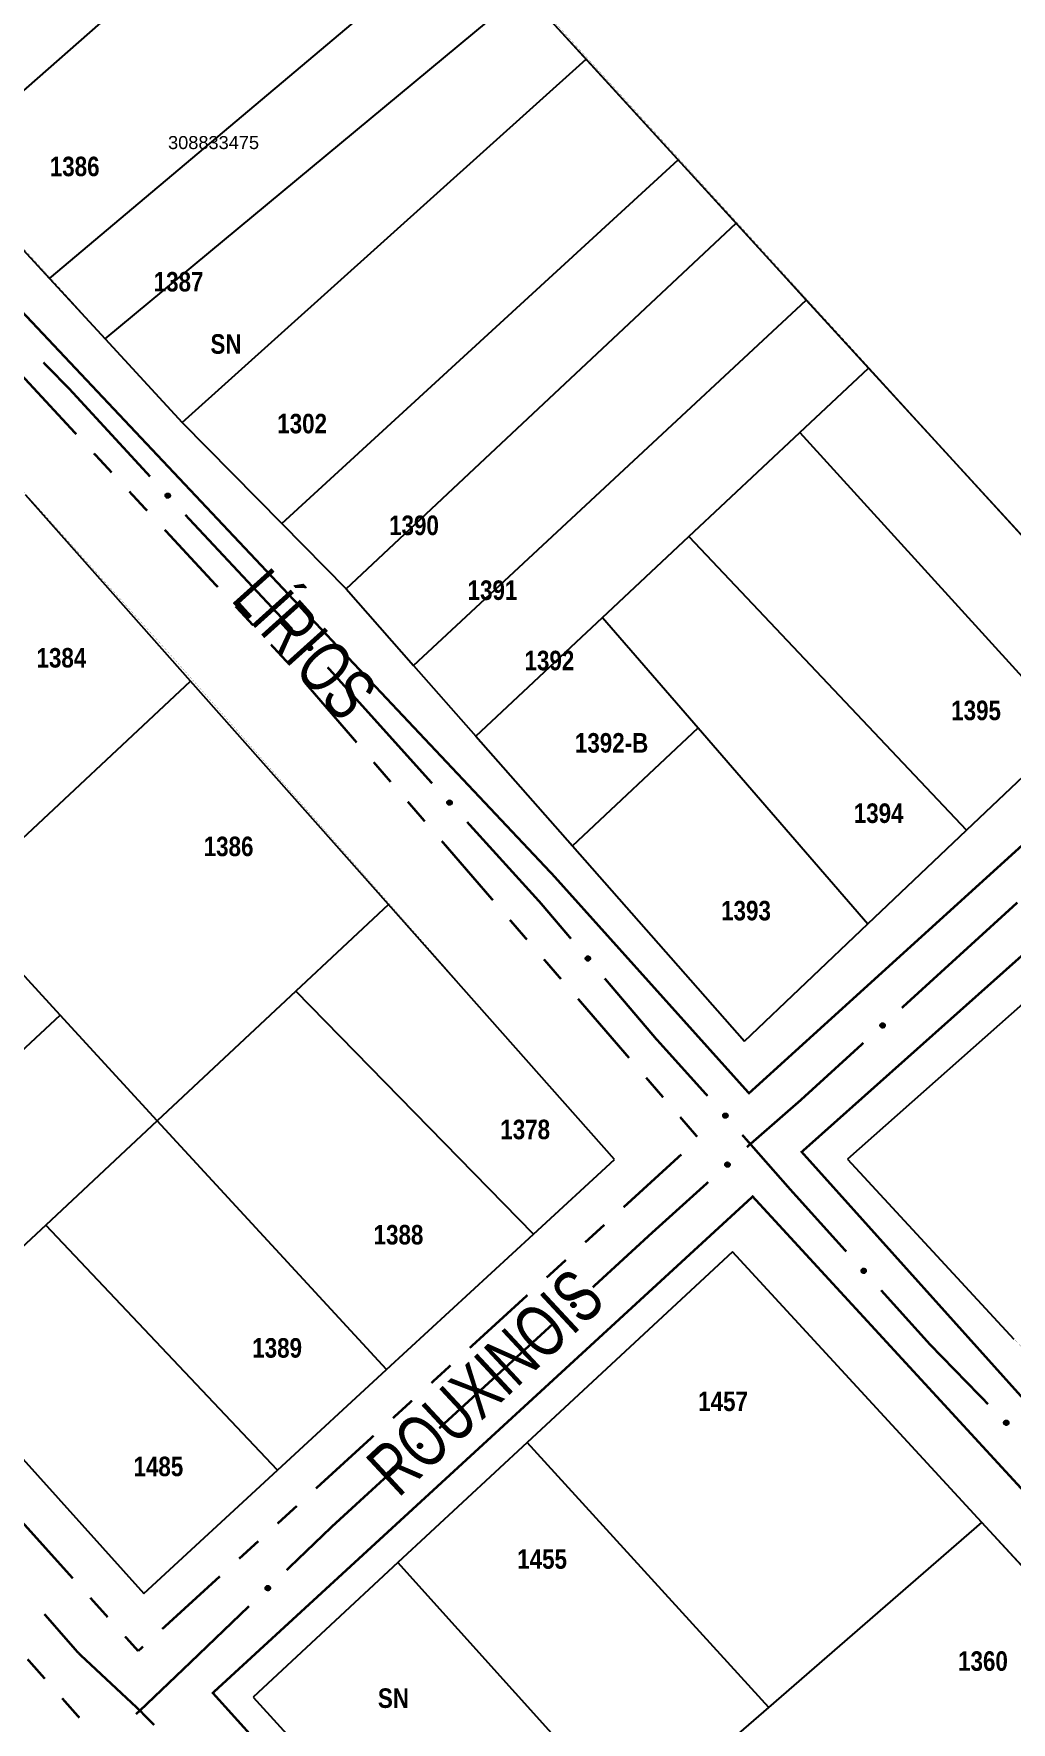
# Model space of a CAD drawing. Extents: x 201549 to 203722, y 4857623 to 4859778.
# Drawn here: x 203356.2 to 203431.3, y 4858584.8 to 4858714.4 of the extents above; entities that cross this region are included whole.
import ezdxf
from ezdxf.enums import TextEntityAlignment as Align

# ---------------------------------------------------------------- set-up
doc = ezdxf.new("R2010")
doc.units = 0
doc.header["$LTSCALE"] = 1.5
doc.header["$MEASUREMENT"] = 0
for name, color, linetype in [('CD-MALHA-LOTES', 40, 'CONTINUOUS'), ('CD_TXT_QUADRA', 1, 'CONTINUOUS'), ('LM-LIM-SETOR-FISCAL', 7, 'CONTINUOUS'), ('RU-QUADRAS', 6, 'CONTINUOUS'), ('SV-EIXO-RUA-N-PAV', 6, 'CONTINUOUS'), ('SV-RUA-NAO-PAV-S-GUIA-C-GUIA', 7, 'CONTINUOUS'), ('SV-TXT-RUA-N-PAV-S-GUIA-C-GUIA', 7, 'CONTINUOUS'), ('Th_NmrPort', 1, 'CONTINUOUS')]:
    doc.layers.add(name, color=color, linetype=linetype)
doc.styles.add('ARIAL', font='ARIAL.TTF')
doc.styles.add('MONOTXT', font='ARIAL.TTF', dxfattribs={"height": 0.2})
doc.styles.get("Standard").update_dxf_attribs({"font": 'swisscbo.ttf'})
doc.linetypes.add('Limite', pattern='A,20,-3,[130,ltypeshp.shx,S=6.35,R=0,X=0,Y=0],-3,20', length=46)

msp = doc.modelspace()

# ---------------------------------------------------------------- linework, layer by layer
at = {"layer": 'CD-MALHA-LOTES', "linetype": 'Continuous'}
for p, q in [((203349.19, 4858704.58), (203380.58, 4858732.21)), ((203357.42, 4858695.65), (203389.39, 4858722.58)), ((203361.7, 4858691.02), (203393.84, 4858717.72)), ((203398.64, 4858712.48), (203393.84, 4858717.72)), ((203367.61, 4858684.6), (203398.64, 4858712.48)), ((203405.71, 4858704.76), (203398.64, 4858712.48)), ((203349.19, 4858704.58), (203357.42, 4858695.65)), ((203375.26, 4858676.84), (203405.71, 4858704.76)), ((203410.16, 4858699.89), (203405.71, 4858704.76)), ((203380.2, 4858671.82), (203410.16, 4858699.89)), ((203415.55, 4858694), (203410.16, 4858699.89)), ((203357.42, 4858695.65), (203361.7, 4858691.02)), ((203385.39, 4858665.95), (203415.55, 4858694)), ((203420.33, 4858688.78), (203415.55, 4858694)), ((203361.7, 4858691.02), (203367.61, 4858684.6)), ((203415.05, 4858683.84), (203420.33, 4858688.78)), ((203441.21, 4858665.98), (203420.33, 4858688.78)), ((203367.61, 4858684.6), (203375.26, 4858676.84)), ((203406.54, 4858675.86), (203415.05, 4858683.84)), ((203415.05, 4858683.84), (203435.89, 4858660.93)), ((203368.26, 4858664.75), (203355.59, 4858679.05)), ((203375.26, 4858676.84), (203380.2, 4858671.82)), ((203399.91, 4858669.64), (203406.54, 4858675.86)), ((203406.54, 4858675.86), (203427.86, 4858653.3)), ((203380.2, 4858671.82), (203385.39, 4858665.95)), ((203390.17, 4858660.52), (203399.91, 4858669.64)), ((203399.91, 4858669.64), (203407.25, 4858661.17)), ((203385.39, 4858665.95), (203390.17, 4858660.52)), ((203350.2, 4858647.86), (203368.26, 4858664.75)), ((203383.46, 4858647.6), (203368.26, 4858664.75)), ((203390.17, 4858660.52), (203397.6, 4858652.09)), ((203397.6, 4858652.09), (203407.25, 4858661.17)), ((203407.25, 4858661.17), (203420.29, 4858646.12)), ((203427.86, 4858653.3), (203435.89, 4858660.93)), ((203420.29, 4858646.12), (203427.86, 4858653.3)), ((203397.6, 4858652.09), (203410.8, 4858637.11)), ((203358.24, 4858639.11), (203350.2, 4858647.86)), ((203383.46, 4858647.6), (203376.34, 4858640.95)), ((203400.81, 4858628.01), (203383.46, 4858647.6)), ((203410.8, 4858637.11), (203420.29, 4858646.12)), ((203436.35, 4858643.66), (203418.71, 4858628.05)), ((203376.34, 4858640.95), (203365.69, 4858630.99)), ((203394.6, 4858622.28), (203376.34, 4858640.95)), ((203339.99, 4858622.11), (203358.24, 4858639.11)), ((203365.69, 4858630.99), (203358.24, 4858639.11)), ((203365.69, 4858630.99), (203357.14, 4858622.99)), ((203383.32, 4858611.89), (203365.69, 4858630.99)), ((203394.6, 4858622.28), (203400.81, 4858628.01)), ((203418.71, 4858628.05), (203431.5, 4858614.24)), ((203357.14, 4858622.99), (203347.4, 4858613.89)), ((203374.95, 4858604.17), (203357.14, 4858622.99)), ((203383.32, 4858611.89), (203394.6, 4858622.28)), ((203409.89, 4858620.94), (203394.12, 4858606.3)), ((203429.03, 4858600.16), (203409.89, 4858620.94)), ((203347.4, 4858613.89), (203364.68, 4858594.7)), ((203374.95, 4858604.17), (203383.32, 4858611.89)), ((203394.12, 4858606.3), (203384.19, 4858597.07)), ((203412.68, 4858585.95), (203394.12, 4858606.3)), ((203364.68, 4858594.7), (203374.95, 4858604.17)), ((203412.68, 4858585.95), (203429.03, 4858600.16)), ((203441.41, 4858586.72), (203429.03, 4858600.16)), ((203384.19, 4858597.07), (203373.08, 4858586.75)), ((203402.32, 4858576.95), (203384.19, 4858597.07)), ((203373.08, 4858586.75), (203390.98, 4858567.09)), ((203408.46, 4858582.28), (203412.68, 4858585.95))]:
    msp.add_line(p, q, dxfattribs=at)
at = {"layer": 'LM-LIM-SETOR-FISCAL', "linetype": 'Limite', "ltscale": 0.1, "const_width": 0.13, "flags": 128}
msp.add_lwpolyline([(203690.260081, 4857945.070709), (203624.634323, 4857876.322086), (203597.483031, 4857858.402645), (203529.936951, 4857817.251163), (203477.865481, 4857798.204621), (203470.255508, 4857794.734503), (203461.352554, 4857793.163394), (203446.975153, 4857796.8587), (203434.268062, 4857794.37427), (203415.032253, 4857783.068658), (203402.126694, 4857778.711644), (203386.003618, 4857774.608536), (203366.6323, 4857771.115492), (203345.157893, 4857770.830854), (203324.568024, 4857761.841833), (203301.581821, 4857760.866899), (203281.417715, 4857748.511746), (203252.78859, 4857741.388472), (203232.306394, 4857736.754404), (203212.334562, 4857736.296293), (203164.13965, 4857735.679698), (203138.99187, 4857736.954266), (203129.680407, 4857738.01055), (203095.984474, 4857727.896851), (203076.140726, 4857727.494996), (203025.014879, 4857721.40905), (203013.097806, 4857722.309608), (202992.105773, 4857719.939497), (202979.44632, 4857721.489532), (202964.645261, 4857723.459119), (202953.753944, 4857723.719881), (202948.567743, 4857734.588869), (202940.56683, 4857731.445097), (202928.292667, 4857726.395284), (202921.586801, 4857725.262879), (202891.249062, 4857717.013101), (202861.035745, 4857717.951775), (202843.379163, 4857715.343702), (202826.226463, 4857711.657758), (202804.140432, 4857707.443751), (202790.771355, 4857705.517518), (202768.577753, 4857708.236936), (202742.152032, 4857707.156689), (202736.174828, 4857706.655519), (202713.938929, 4857709.927449), (202695.611231, 4857706.369079), (202673.258666, 4857705.478725), (202656.72527, 4857701.372747), (202629.28054, 4857702.0954), (202612.6653, 4857697.207584), (202591.913663, 4857697.17112), (202573.082963, 4857699.207561), (202562.981881, 4857701.348758), (202542.231335, 4857696.463209), (202527.692121, 4857697.497329), (202506.011184, 4857700.954059), (202495.762995, 4857701.67688), (202477.853417, 4857695.637221), (202451.601566, 4857695.14746), (202439.72292, 4857695.152163), (202414.832804, 4857702.264138), (202409.505623, 4857708.382417), (202404.550581, 4857702.764348), (202392.386131, 4857694.909473), (202374.402744, 4857694.375334), (202370.790504, 4857707.218853), (202367.880357, 4857708.81308), (202365.097896, 4857694.881213), (202346.982515, 4857685.19854), (202335.643949, 4857688.651167), (202326.525916, 4857697.119411), (202318.576754, 4857694.737974), (202307.818302, 4857689.468212), (202291.471974, 4857680.842357), (202275.589764, 4857677.708389), (202259.053519, 4857679.374097), (202243.073737, 4857672.961005), (202214.272961, 4857673.983007), (202196.235748, 4857671.160004), (202166.262371, 4857673.222085), (202137.067905, 4857668.508741), (202112.979693, 4857664.510834), (202063.331805, 4857653.140334), (202048.493217, 4857650.054933), (202035.091784, 4857651.969478), (202023.899221, 4857655.255238), (202010.52796, 4857651.884532), (201999.307441, 4857648.055643), (201981.197242, 4857645.667621), (201954.082742, 4857645.121141), (201945.697725, 4857640.894606), (201931.391917, 4857630.157612), (201908.026813, 4857622.950269), (201883.4729, 4857629.270611), (201877.508406, 4857642.469721), (201854.745798, 4857639.06854), (201839.350138, 4857636.086338), (201828.34266, 4857631.211106), (201818.072406, 4857630.661005), (201791.730674, 4857645.716636), (201783.325652, 4857653.738781), (201774.365733, 4857662.184936), (201765.573826, 4857663.836912), (201752.290529, 4857659.858284), (201735.04564, 4857660.887584), (201727.455562, 4857670.187429), (201720.531788, 4857683.341011), (201712.157613, 4857700.626833), (201694.727347, 4857720.897673), (201679.589184, 4857740.191677), (201657.32648, 4857767.233141), (201654.564139, 4857799.822595), (201653.168948, 4857816.601418), (201648.897983, 4857832.521318), (201641.426502, 4857850.868289), (201624.439538, 4857878.124504), (201609.705016, 4857904.118762), (201594.767048, 4857924.49684), (201579.688593, 4857946.624543), (201574.368593, 4857976.270242), (201571.408411, 4858003.505486), (201566.936517, 4858039.389321), (201564.764318, 4858078.72263), (201562.269694, 4858104.600839), (201551.757007, 4858133.952949), (201551.186373, 4858156.429924), (201549.119269, 4858170.401701), (201549.246745, 4858186.104627), (201554.678227, 4858203.249655), (201558.171305, 4858220.410541), (201560.177107, 4858236.514509), (201560.415055, 4858239.809246), (201559.788221, 4858242.511434), (201551.336892, 4858249.701553), (201552.157199, 4858261.553469), (201556.911984, 4858273.515997), (201560.097639, 4858284.875736), (201560.510399, 4858299.28515), (201557.624238, 4858311.705049), (201560.009833, 4858320.099542), (201561.981178, 4858326.691836), (201566.707313, 4858341.650918), (201582.546234, 4858358.27629), (201591.67817, 4858367.066748), (201615.096765, 4858382.768909), (201643.467678, 4858408.340795), (201662.426287, 4858428.461694), (201687.49864, 4858456.872452), (201695.711751, 4858480.503996), (201697.241213, 4858493.368461), (201708.122023, 4858512.454588), (201708.913728, 4858524.199447), (201718.579722, 4858544.463789), (201733.577492, 4858559.16074), (201748.497093, 4858572.745024), (201759.62483, 4858585.08596), (201772.517183, 4858599.8166), (201797.761054, 4858621.167174), (201813.769148, 4858629.66302), (201830.418521, 4858646.310562), (201849.011501, 4858664.504513), (201851.314022, 4858668.825445), (201857.549066, 4858681.544401), (201862.42871, 4858685.799557), (201865.966242, 4858689.749341), (201865.68234, 4858691.625443), (201857.763701, 4858695.442229), (201850.485155, 4858704.533181), (201847.54822, 4858723.831601), (201858.251257, 4858731.66627), (201858.92976, 4858736.348746), (201856.131935, 4858739.11135), (201855.153114, 4858759.016886), (201862.856619, 4858771.755825), (201872.56032, 4858788.598255), (201887.559021, 4858785.607288), (201894.924798, 4858786.689227), (201898.748315, 4858791.479933), (201901.748118, 4858797.019428), (201899.947285, 4858805.270061), (201902.159269, 4858816.15094), (201916.649053, 4858830.131738), (201922.681108, 4858839.197621), (201923.717945, 4858848.876055), (201927.12082, 4858860.1517), (201927.274817, 4858875.017476), (201925.508092, 4858896.764205), (201942.625428, 4858910.622255), (201947.555532, 4858919.314093), (201951.803836, 4858928.782451), (201954.266441, 4858935.163408), (201959.271015, 4858947.314055), (201964.479977, 4858959.592926), (201967.152407, 4858968.266465), (201964.55435, 4858976.487948), (201962.894294, 4858991.279376), (201964.900793, 4859004.827319), (201964.6517, 4859016.898797), (201965.696998, 4859030.808415), (201969.531889, 4859045.576569), (201975.75863, 4859052.20621), (201969.45004, 4859055.850905), (201965.009026, 4859070.898106), (201965.069362, 4859074.030336), (201963.476629, 4859075.991683), (201953.10009, 4859077.836379), (201942.441068, 4859084.073053), (201934.726475, 4859088.201758), (201918.16488, 4859094.012892), (201910.256895, 4859096.550971), (201893.421427, 4859107.28582), (201885.268901, 4859113.680363), (201864.45443, 4859121.529069), (201850.623658, 4859135.609088), (201846.963877, 4859146.620609), (201855.767516, 4859165.416404), (201875.347527, 4859164.308429), (201889.044993, 4859157.340855), (201904.349852, 4859149.80302), (201927.90161, 4859138.922585), (201938.715832, 4859134.958824), (201957.005609, 4859130.242277), (201977.026771, 4859120.820983), (201985.806231, 4859116.11566), (201991.168531, 4859121.52132), (201992.488353, 4859131.751117), (202001.404985, 4859144.188737), (202015.237277, 4859158.295848), (202027.695168, 4859169.318871), (202029.771608, 4859171.898113), (202033.776454, 4859179.091552), (202035.381378, 4859188.589823), (202041.175735, 4859202.289727), (202053.436878, 4859210.693244), (202063.459078, 4859216.99753), (202072.268869, 4859222.32438), (202115.036275, 4859252.473476), (202125.947129, 4859260.226968), (202138.444739, 4859271.495305), (202150.532591, 4859280.714854), (202161.391171, 4859291.368554), (202178.868205, 4859308.22401), (202191.586615, 4859321.29274), (202216.729868, 4859343.200113), (202238.66378, 4859364.13703), (202250.52502, 4859378.676083), (202258.974753, 4859394.377128), (202266.679718, 4859404.602088), (202275.065891, 4859412.387653), (202302.264215, 4859448.149551), (202318.584229, 4859468.798856), (202327.347328, 4859478.500068), (202334.691915, 4859489.468295), (202339.506578, 4859500.644952), (202345.514817, 4859507.599166), (202371.864321, 4859545.024292), (202393.198162, 4859572.010698), (202405.581673, 4859587.830346), (202410.327797, 4859597.458197), (202419.27763, 4859633.664342), (202416.989486, 4859654.974178), (202411.731424, 4859697.413521), (202412.757426, 4859719.590937), (202436.124438, 4859738.613146), (202462.873067, 4859753.35892), (202485.340162, 4859765.605573), (202495.831881, 4859771.875287), (202497.599834, 4859778.209393), (202518.345276, 4859756.508353), (202515.743454, 4859740.717238), (202514.723698, 4859716.086214), (202516.920095, 4859683.767801), (202522.647194, 4859658.696813), (202527.07528, 4859650.692195), (202529.970568, 4859644.731309), (202535.420521, 4859636.897001), (202545.468872, 4859621.994786), (202558.357019, 4859606.657609), (202585.8358, 4859573.559083), (202599.806104, 4859558.80064), (202612.899885, 4859544.220382), (202638.909787, 4859517.064978), (202649.659036, 4859507.002602), (202668.16042, 4859487.524508), (202676.088824, 4859478.493485), (202694.285339, 4859460.440182), (202710.86304, 4859442.826375), (202712.459386, 4859440.945228), (202729.879978, 4859422.216603), (202741.931615, 4859409.354739), (202746.608706, 4859404.490444), (202753.347688, 4859397.029427), (202761.114193, 4859388.430797), (202780.521657, 4859366.71292), (202787.470106, 4859359.175299), (202792.305962, 4859354.009726), (202805.952922, 4859338.966966), (202827.483001, 4859315.28388), (202860.2174, 4859279.107138), (202891.663582, 4859248.038398), (202903.615874, 4859235.095065), (202918.084292, 4859218.768396), (202940.542465, 4859195.291329), (202956.34755, 4859178.52201), (202968.266176, 4859165.295182), (202978.719379, 4859155.296466), (202993.717452, 4859134.390061), (203000.802797, 4859124.358547), (203012.351422, 4859108.484298), (203027.622616, 4859089.716281), (203037.680048, 4859069.601416), (203043.700341, 4859058.903498), (203054.3, 4859060.91), (203065.69, 4859063.18), (203071.14, 4859057.81), (203074.16, 4859054.84), (203084.88, 4859044.28), (203097.92, 4859031.43), (203104.75, 4859024.55), (203111.15, 4859018.12), (203119.81, 4859009.41), (203127.17, 4859002), (203135.63, 4858993.48), (203144.95, 4858984.1), (203153.42, 4858975.59), (203163.08, 4858965.86), (203173.19, 4858955.69), (203182.56, 4858946.25), (203191.76, 4858937.01), (203198.08, 4858930.3), (203204.43, 4858923.55), (203216.13, 4858910.9), (203222.97, 4858903.52), (203233.78, 4858891.83), (203245.73, 4858878.91), (203264.33, 4858858.8), (203273.98, 4858848.42), (203284.55, 4858837.04), (203303.21, 4858816.97), (203311.9, 4858807.61), (203329.84, 4858788.31), (203337.74, 4858779.49), (203353.23, 4858762.39), (203359.11, 4858755.91), (203364.48, 4858749.97), (203370.86, 4858742.93), (203380.58, 4858732.21), (203389.39, 4858722.58), (203398.64, 4858712.48), (203405.71, 4858704.76), (203410.16, 4858699.89), (203415.55, 4858694), (203420.33, 4858688.78), (203441.21, 4858665.98), (203450.56, 4858656.22), (203473.18, 4858631.13), (203477.89, 4858625.9), (203722.237123, 4858356.395713), (203690.000636, 4858326.668344), (203710.985762, 4858303.396246), (203696.285447, 4858225.222295), (203632.07909, 4858167.69374), (203616.580022, 4858183.192808), (203573.182632, 4858142.895231)], close=True, dxfattribs=at)
at = {"layer": 'RU-QUADRAS', "linetype": 'Continuous'}
for points in [[(203305.67, 4858751.26, 0.01, 0.01, 0), (203337.74, 4858779.49, 0.01, 0.01, 0), (203441.21, 4858665.98, 0.01, 0.01, 0), (203410.8, 4858637.11, 0.01, 0.01, 0), (203380.39, 4858671.63, 0.01, 0.01, 0), (203367.61, 4858684.6, 0.01, 0.01, 0.0074146363)], [(203260.38, 4858710.03, 0.01, 0.01, 0), (203297.19, 4858743.02, 0.01, 0.01, -0.0089973256), (203400.81, 4858628.01, 0.01, 0.01, 0), (203364.68, 4858594.7, 0.01, 0.01, 0)], [(203418.71, 4858628.05, 0.01, 0.01, 0), (203450.56, 4858656.22, 0.01, 0.01, 0), (203529.86, 4858568.32, 0.01, 0.01, 0), (203571.1, 4858523.38, 0.01, 0.01, 0), (203539.71, 4858495.83, 0.01, 0.01, 0), (203473.16, 4858569.33, 0.01, 0.01, 0)], [(203373.08, 4858586.75, 0.01, 0.01, 0), (203409.89, 4858620.94, 0.01, 0.01, -0.004572116), (203531.06, 4858488.29, 0.01, 0.01, -0.0091874441), (203492.39, 4858455.87, 0.01, 0.01, 0)]]:
    msp.add_lwpolyline(points, format="xyseb", close=True, dxfattribs=at)
at = {"layer": 'SV-EIXO-RUA-N-PAV', "const_width": 0.18}
for points in [[(203356.956717, 4858689.215591), (203358.354582, 4858687.785216)], [(203358.354582, 4858687.785216), (203359.040871, 4858687.082967)], [(203359.040871, 4858687.082967), (203365.150874, 4858680.450184)], [(203367.860984, 4858677.508193), (203368.145653, 4858677.199168)], [(203368.145653, 4858677.199168), (203376.060469, 4858668.746451)], [(203378.781481, 4858665.814723), (203386.811392, 4858656.897295)], [(203389.497549, 4858653.933427), (203394.875542, 4858648.010827)], [(203394.875542, 4858648.010827), (203395.119175, 4858647.742523)], [(203395.119175, 4858647.742523), (203397.475803, 4858644.971543)], [(203422.889402, 4858639.660692), (203431.758515, 4858647.743935)], [(203400.067223, 4858641.924488), (203403.954354, 4858637.353906)], [(203403.954354, 4858637.353906), (203403.980513, 4858637.323148)], [(203403.980513, 4858637.323148), (203407.971297, 4858632.897005)], [(203415.097995, 4858632.559663), (203419.93303, 4858636.966278)], [(203411.254154, 4858629.204559), (203414.752836, 4858632.258391)], [(203414.752836, 4858632.258391), (203415.097995, 4858632.559663)], [(203410.632456, 4858629.910759), (203411.254154, 4858629.204559)], [(203410.989786, 4858628.966124), (203411.254154, 4858629.204559)], [(203411.254154, 4858629.204559), (203413.936319, 4858626.157828)], [(203403.645124, 4858622.341906), (203408.019431, 4858626.287133)], [(203413.936319, 4858626.157828), (203414.3512, 4858625.686556)], [(203414.3512, 4858625.686556), (203418.618213, 4858620.95405)], [(203403.564583, 4858622.267895), (203403.645124, 4858622.341906)], [(203399.146618, 4858618.208144), (203403.564583, 4858622.267895)], [(203421.296761, 4858617.983296), (203424.644947, 4858614.269854)], [(203394.727971, 4858614.149135), (203395.336178, 4858614.706658)], [(203395.336178, 4858614.706658), (203396.201308, 4858615.501642)], [(203387.356429, 4858607.391889), (203394.727971, 4858614.149135)], [(203424.644947, 4858614.269854), (203425.062707, 4858613.80652)], [(203425.062707, 4858613.80652), (203429.51161, 4858609.23898)], [(203379.167419, 4858599.885296), (203384.407813, 4858604.68899)], [(203375.63764, 4858596.49959), (203378.524366, 4858599.26849)], [(203378.524366, 4858599.26849), (203379.167419, 4858599.885296)], [(203357.034438, 4858593.1212), (203359.008253, 4858590.861984)], [(203368.16368, 4858589.330689), (203372.750914, 4858593.730689)], [(203359.008253, 4858590.861984), (203359.654493, 4858590.122301)], [(203359.654493, 4858590.122301), (203364.052425, 4858586.014764)], [(203364.372478, 4858585.715844), (203367.697818, 4858588.886498)], [(203367.697818, 4858588.886498), (203368.16368, 4858589.330689)], [(203364.052425, 4858586.014764), (203364.372478, 4858585.715844)], [(203364.071786, 4858585.444032), (203364.372478, 4858585.715844)], [(203364.372478, 4858585.715844), (203365.46524, 4858584.599636)]]:
    msp.add_lwpolyline(points, dxfattribs=at)
at = {"layer": 'SV-EIXO-RUA-N-PAV'}
for points in [[(203366.489545, 4858679.159448), (203366.538436, 4858679.158135), (203366.580187, 4858679.14701), (203366.612339, 4858679.127708), (203366.636303, 4858679.103244), (203366.658, 4858679.075454), (203366.673694, 4858679.04261), (203366.683038, 4858679.002298), (203366.682066, 4858678.953244), (203366.667858, 4858678.911224), (203366.650621, 4858678.87869), (203366.62655, 4858678.852233), (203366.5992, 4858678.831607), (203366.564544, 4858678.816433), (203366.5236, 4858678.807363), (203366.474298, 4858678.809534), (203366.433442, 4858678.820722), (203366.402833, 4858678.840208), (203366.376388, 4858678.864576), (203366.354577, 4858678.893213), (203366.339357, 4858678.925543), (203366.330299, 4858678.966784), (203366.333087, 4858679.015416), (203366.34378, 4858679.056293), (203366.362831, 4858679.087167), (203366.387408, 4858679.112662), (203366.415017, 4858679.134763), (203366.447376, 4858679.151914), (203366.489545, 4858679.159448)], [(203377.409615, 4858667.466669), (203377.458515, 4858667.465755), (203377.500356, 4858667.454971), (203377.532663, 4858667.435932), (203377.556826, 4858667.411663), (203377.578749, 4858667.384051), (203377.59471, 4858667.351336), (203377.604383, 4858667.311101), (203377.60381, 4858667.262042), (203377.589945, 4858667.219907), (203377.572974, 4858667.187234), (203377.549119, 4858667.160581), (203377.521939, 4858667.139733), (203377.487408, 4858667.124277), (203377.446538, 4858667.114874), (203377.397221, 4858667.116643), (203377.356274, 4858667.127498), (203377.325508, 4858667.146734), (203377.298866, 4858667.170885), (203377.276822, 4858667.199343), (203377.261339, 4858667.231548), (203377.251945, 4858667.272714), (203377.254336, 4858667.321367), (203377.264696, 4858667.36233), (203377.283495, 4858667.393358), (203377.307863, 4858667.419053), (203377.33529, 4858667.441378), (203377.367509, 4858667.458792), (203377.409615, 4858667.466669)], [(203388.137957, 4858655.594449), (203388.186837, 4858655.592787), (203388.228508, 4858655.581364), (203388.26052, 4858655.561832), (203388.284309, 4858655.537197), (203388.305807, 4858655.509253), (203388.321266, 4858655.476297), (203388.330321, 4858655.435919), (203388.328998, 4858655.386874), (203388.31449, 4858655.344956), (203388.297021, 4858655.312547), (203388.272761, 4858655.286262), (203388.245264, 4858655.265833), (203388.210501, 4858655.250907), (203388.169492, 4858655.24213), (203388.120208, 4858655.244654), (203388.079432, 4858655.256134), (203388.048964, 4858655.275838), (203388.022694, 4858655.300395), (203388.001088, 4858655.329187), (203387.9861, 4858655.361624), (203387.977337, 4858655.40293), (203387.980473, 4858655.45154), (203387.991458, 4858655.49234), (203388.010729, 4858655.523077), (203388.035488, 4858655.548395), (203388.063254, 4858655.570299), (203388.095735, 4858655.587217), (203388.137957, 4858655.594449)], [(203398.762285, 4858643.628782), (203398.811085, 4858643.625534), (203398.852362, 4858643.612763), (203398.883724, 4858643.592203), (203398.9067, 4858643.566808), (203398.927279, 4858643.53818), (203398.94166, 4858643.50474), (203398.949399, 4858643.464089), (203398.946484, 4858643.415113), (203398.930623, 4858643.373688), (203398.912111, 4858643.341863), (203398.88701, 4858643.31638), (203398.858864, 4858643.296855), (203398.823634, 4858643.283066), (203398.782363, 4858643.275625), (203398.733186, 4858643.279748), (203398.692805, 4858643.292545), (203398.662992, 4858643.313229), (203398.637534, 4858643.338626), (203398.616874, 4858643.368104), (203398.602947, 4858643.401011), (203398.59553, 4858643.442579), (203398.600243, 4858643.491063), (203398.612547, 4858643.531484), (203398.632806, 4858643.561579), (203398.658374, 4858643.58608), (203398.686836, 4858643.60707), (203398.71985, 4858643.622925), (203398.762285, 4858643.628782)], [(203421.230872, 4858638.298061), (203421.232444, 4858638.346944), (203421.243792, 4858638.388635), (203421.263264, 4858638.420684), (203421.287856, 4858638.444517), (203421.315761, 4858638.466067), (203421.348688, 4858638.481586), (203421.389049, 4858638.490715), (203421.438097, 4858638.489482), (203421.480042, 4858638.47505), (203421.512483, 4858638.457641), (203421.538812, 4858638.433429), (203421.559291, 4858638.40597), (203421.574281, 4858638.371234), (203421.583133, 4858638.330241), (203421.580699, 4858638.280952), (203421.569294, 4858638.240156), (203421.549645, 4858638.209651), (203421.525137, 4858638.183336), (203421.496384, 4858638.161678), (203421.463974, 4858638.14663), (203421.422685, 4858638.137792), (203421.374069, 4858638.140838), (203421.333249, 4858638.151749), (203421.302477, 4858638.170964), (203421.277113, 4858638.195677), (203421.255159, 4858638.223402), (203421.238181, 4858638.255852), (203421.230872, 4858638.298061)], [(203409.323951, 4858631.563713), (203409.3728, 4858631.561299), (203409.41429, 4858631.549235), (203409.445998, 4858631.529213), (203409.469404, 4858631.504214), (203409.49047, 4858631.475942), (203409.505419, 4858631.442752), (203409.513852, 4858631.40224), (203409.511774, 4858631.353221), (203409.496622, 4858631.311531), (203409.478657, 4858631.279395), (203409.453995, 4858631.253487), (203409.426187, 4858631.233483), (203409.391198, 4858631.219095), (203409.350059, 4858631.21095), (203409.300819, 4858631.214232), (203409.260225, 4858631.226338), (203409.230064, 4858631.246509), (203409.204175, 4858631.271468), (203409.183015, 4858631.300589), (203409.168528, 4858631.333253), (203409.160402, 4858631.374688), (203409.164286, 4858631.423245), (203409.175898, 4858631.463871), (203409.19564, 4858631.494307), (203409.220786, 4858631.519242), (203409.248885, 4858631.540715), (203409.281623, 4858631.557132), (203409.323951, 4858631.563713)], [(203409.324187, 4858627.612143), (203409.326013, 4858627.661018), (203409.337578, 4858627.702649), (203409.357217, 4858627.734596), (203409.381932, 4858627.758301), (203409.409949, 4858627.779705), (203409.442957, 4858627.795052), (203409.483365, 4858627.803971), (203409.532405, 4858627.802483), (203409.574274, 4858627.787833), (203409.606624, 4858627.770255), (203409.632827, 4858627.745906), (203409.653163, 4858627.718341), (203409.667971, 4858627.683528), (203409.67661, 4858627.64249), (203409.67392, 4858627.593214), (203409.662303, 4858627.552477), (203409.642496, 4858627.522076), (203409.61785, 4858627.495889), (203409.588986, 4858627.47438), (203409.556498, 4858627.459502), (203409.515163, 4858627.450878), (203409.466563, 4858627.454178), (203409.425801, 4858627.465301), (203409.395129, 4858627.484676), (203409.369894, 4858627.50952), (203409.348085, 4858627.537359), (203409.331276, 4858627.569897), (203409.324187, 4858627.612143)], [(203419.943029, 4858619.649097), (203419.991903, 4858619.647263), (203420.033533, 4858619.635692), (203420.065476, 4858619.616049), (203420.089178, 4858619.591329), (203420.110577, 4858619.56331), (203420.12592, 4858619.5303), (203420.134833, 4858619.48989), (203420.133337, 4858619.44085), (203420.118682, 4858619.398983), (203420.101099, 4858619.366636), (203420.076746, 4858619.340437), (203420.049178, 4858619.320104), (203420.014362, 4858619.305302), (203419.973323, 4858619.296669), (203419.924047, 4858619.299366), (203419.883312, 4858619.31099), (203419.852914, 4858619.330801), (203419.82673, 4858619.355451), (203419.805226, 4858619.384318), (203419.790352, 4858619.416809), (203419.781735, 4858619.458144), (203419.785042, 4858619.506744), (203419.796171, 4858619.547504), (203419.81555, 4858619.578173), (203419.840398, 4858619.603404), (203419.868241, 4858619.62521), (203419.900781, 4858619.642014), (203419.943029, 4858619.649097)], [(203397.493684, 4858616.83873), (203397.495056, 4858616.88762), (203397.506232, 4858616.929357), (203397.525573, 4858616.961485), (203397.550067, 4858616.985419), (203397.577884, 4858617.007082), (203397.610747, 4858617.022736), (203397.651071, 4858617.03203), (203397.700123, 4858617.030998), (203397.742126, 4858617.016739), (203397.774638, 4858616.999462), (203397.801066, 4858616.975358), (203397.821658, 4858616.947983), (203397.836789, 4858616.913309), (203397.845809, 4858616.872353), (203397.843578, 4858616.823054), (203397.83234, 4858616.782212), (203397.812816, 4858616.751627), (203397.788416, 4858616.725212), (203397.759752, 4858616.703436), (203397.727404, 4858616.688256), (203397.686152, 4858616.679248), (203397.637523, 4858616.682096), (203397.596659, 4858616.692839), (203397.565809, 4858616.711928), (203397.540344, 4858616.736536), (203397.518276, 4858616.764171), (203397.501166, 4858616.796552), (203397.493684, 4858616.83873)], [(203430.885698, 4858607.986016), (203430.934607, 4858607.986065), (203430.976651, 4858607.976106), (203431.009328, 4858607.957707), (203431.033964, 4858607.933919), (203431.056427, 4858607.906744), (203431.073029, 4858607.87435), (203431.083491, 4858607.834314), (203431.083885, 4858607.785252), (203431.070853, 4858607.742852), (203431.054529, 4858607.709851), (203431.031203, 4858607.682734), (203431.004438, 4858607.661355), (203430.970218, 4858607.645222), (203430.929542, 4858607.635016), (203430.880199, 4858607.635813), (203430.839047, 4858607.645859), (203430.807908, 4858607.664486), (203430.780795, 4858607.688108), (203430.758195, 4858607.716127), (203430.742081, 4858607.74802), (203430.731878, 4858607.788993), (203430.733311, 4858607.837684), (203430.742862, 4858607.878843), (203430.761046, 4858607.910235), (203430.784904, 4858607.936404), (203430.811886, 4858607.959266), (203430.843755, 4858607.977311), (203430.885698, 4858607.986016)], [(203385.701822, 4858606.024497), (203385.703254, 4858606.073385), (203385.714482, 4858606.115108), (203385.733862, 4858606.147213), (203385.758385, 4858606.171117), (203385.786228, 4858606.192746), (203385.819111, 4858606.208359), (203385.859445, 4858606.217605), (203385.908496, 4858606.216512), (203385.950482, 4858606.202202), (203385.982973, 4858606.184885), (203386.009371, 4858606.160749), (203386.02993, 4858606.133349), (203386.045019, 4858606.098656), (203386.053989, 4858606.057689), (203386.051697, 4858606.008393), (203386.040409, 4858605.967564), (203386.020848, 4858605.937004), (203385.996415, 4858605.910619), (203385.967725, 4858605.888877), (203385.935359, 4858605.873737), (203385.894095, 4858605.86478), (203385.84547, 4858605.867687), (203385.804619, 4858605.87848), (203385.773792, 4858605.897607), (203385.748357, 4858605.922246), (203385.726324, 4858605.949908), (203385.709253, 4858605.982309), (203385.701822, 4858606.024497)], [(203374.014385, 4858595.095123), (203374.014711, 4858595.14403), (203374.024991, 4858595.185997), (203374.043641, 4858595.218532), (203374.067617, 4858595.242984), (203374.094964, 4858595.265238), (203374.127485, 4858595.281591), (203374.1676, 4858595.291746), (203374.216663, 4858595.291764), (203374.258962, 4858595.278406), (203374.291836, 4858595.261829), (203374.318774, 4858595.238296), (203374.339947, 4858595.211368), (203374.355816, 4858595.177026), (203374.365711, 4858595.136272), (203374.364534, 4858595.086937), (203374.354173, 4858595.045863), (203374.335308, 4858595.014868), (203374.311478, 4858594.987937), (203374.283287, 4858594.965552), (203374.251272, 4858594.949684), (203374.210221, 4858594.939796), (203374.161543, 4858594.941602), (203374.120459, 4858594.951468), (203374.089207, 4858594.969893), (203374.063221, 4858594.99395), (203374.040567, 4858595.021107), (203374.022768, 4858595.053114), (203374.014385, 4858595.095123)]]:
    msp.add_lwpolyline(points, close=True, dxfattribs=at)
for points in [[(203366.330299, 4858678.966784), (203366.5236, 4858678.807363)], [(203366.333087, 4858679.015416), (203366.564544, 4858678.816433)], [(203366.33542, 4858678.989312), (203366.541633, 4858678.813791)], [(203366.339167, 4858679.03358), (203366.577896, 4858678.826788)], [(203366.339357, 4858678.925543), (203366.474298, 4858678.809534)], [(203366.340309, 4858678.943725), (203366.493351, 4858678.81384)], [(203366.34378, 4858679.056293), (203366.5992, 4858678.831607)], [(203366.350375, 4858678.906617), (203366.449163, 4858678.819516)], [(203366.354577, 4858678.893213), (203366.433442, 4858678.820722)], [(203366.355091, 4858679.068656), (203366.610461, 4858678.8438)], [(203366.362831, 4858679.087167), (203366.62655, 4858678.852233)], [(203366.376563, 4858679.097711), (203366.635472, 4858678.864984)], [(203366.387408, 4858679.112662), (203366.650621, 4858678.87869)], [(203366.404584, 4858679.121669), (203366.657181, 4858678.899824)], [(203366.415017, 4858679.134763), (203366.667858, 4858678.911224)], [(203366.434297, 4858679.139764), (203366.67218, 4858678.935904)], [(203366.447376, 4858679.151914), (203366.682066, 4858678.953244)], [(203366.467708, 4858679.153844), (203366.678781, 4858678.979088)], [(203366.489545, 4858679.159448), (203366.683038, 4858679.002298)], [(203366.516147, 4858679.157651), (203366.673046, 4858679.027608)], [(203366.538436, 4858679.158135), (203366.673694, 4858679.04261)], [(203366.562264, 4858679.151896), (203366.659124, 4858679.064874)], [(203366.580187, 4858679.14701), (203366.658, 4858679.075454)], [(203377.251945, 4858667.272714), (203377.446538, 4858667.114874)], [(203377.254336, 4858667.321367), (203377.487408, 4858667.124277)], [(203377.256882, 4858667.295283), (203377.464519, 4858667.121448)], [(203377.260268, 4858667.33958), (203377.500675, 4858667.134741)], [(203377.261339, 4858667.231548), (203377.397221, 4858667.116643)], [(203377.262143, 4858667.249737), (203377.416238, 4858667.121104)], [(203377.264696, 4858667.36233), (203377.521939, 4858667.139733)], [(203377.27251, 4858667.212712), (203377.372005, 4858667.126419)], [(203377.275906, 4858667.374785), (203377.5331, 4858667.152017)], [(203377.276822, 4858667.199343), (203377.356274, 4858667.127498)], [(203377.283495, 4858667.393358), (203377.549119, 4858667.160581)], [(203377.29714, 4858667.404014), (203377.557938, 4858667.173405)], [(203377.307863, 4858667.419053), (203377.572974, 4858667.187234)], [(203377.324965, 4858667.4282), (203377.579361, 4858667.20842)], [(203377.33529, 4858667.441378), (203377.589945, 4858667.219907)], [(203377.354529, 4858667.446536), (203377.594067, 4858667.244621)], [(203377.367509, 4858667.458792), (203377.60381, 4858667.262042)], [(203377.387824, 4858667.460888), (203377.600314, 4858667.287858)], [(203377.409615, 4858667.466669), (203377.604383, 4858667.311101)], [(203377.436231, 4858667.465089), (203377.594184, 4858667.336329)], [(203377.458515, 4858667.465755), (203377.59471, 4858667.351336)], [(203377.482393, 4858667.45971), (203377.579959, 4858667.373481)], [(203377.500356, 4858667.454971), (203377.578749, 4858667.384051)], [(203387.977337, 4858655.40293), (203388.169492, 4858655.24213)], [(203387.980473, 4858655.45154), (203388.210501, 4858655.250907)], [(203387.982619, 4858655.425421), (203388.187571, 4858655.248428)], [(203387.9861, 4858655.361624), (203388.120208, 4858655.244654)], [(203387.986683, 4858655.46966), (203388.223926, 4858655.261166)], [(203387.987182, 4858655.3798), (203388.139291, 4858655.248823)], [(203387.991458, 4858655.49234), (203388.245264, 4858655.265833)], [(203387.996982, 4858655.34262), (203388.095145, 4858655.254815)], [(203388.001088, 4858655.329187), (203388.079432, 4858655.256134)], [(203388.002857, 4858655.504622), (203388.256612, 4858655.277945)], [(203388.010729, 4858655.523077), (203388.272761, 4858655.286262)], [(203388.024536, 4858655.533523), (203388.281774, 4858655.29895)], [(203388.035488, 4858655.548395), (203388.297021, 4858655.312547)], [(203388.052728, 4858655.55728), (203388.303731, 4858655.333633)], [(203388.063254, 4858655.570299), (203388.31449, 4858655.344956)], [(203388.082569, 4858655.575161), (203388.318989, 4858655.369605)], [(203388.095735, 4858655.587217), (203388.328998, 4858655.386874)], [(203388.11608, 4858655.589002), (203388.325897, 4858655.412741)], [(203388.137957, 4858655.594449), (203388.330321, 4858655.435919)], [(203388.164546, 4858655.592462), (203388.32051, 4858655.4613)], [(203388.186837, 4858655.592787), (203388.321266, 4858655.476297)], [(203388.21062, 4858655.586378), (203388.306855, 4858655.498665)], [(203388.228508, 4858655.581364), (203388.305807, 4858655.509253)], [(203398.59553, 4858643.442579), (203398.782363, 4858643.275625)], [(203398.600243, 4858643.491063), (203398.823634, 4858643.283066)], [(203398.601539, 4858643.464887), (203398.800636, 4858643.281333)], [(203398.602947, 4858643.401011), (203398.733186, 4858643.279748)], [(203398.604619, 4858643.419142), (203398.752395, 4858643.283295)], [(203398.607038, 4858643.508971), (203398.837386, 4858643.292883)], [(203398.612547, 4858643.531484), (203398.858864, 4858643.296855)], [(203398.613206, 4858643.381663), (203398.708466, 4858643.290717)], [(203398.616874, 4858643.368104), (203398.692805, 4858643.292545)], [(203398.624339, 4858643.543389), (203398.8706, 4858643.308591)], [(203398.632806, 4858643.561579), (203398.88701, 4858643.31638)], [(203398.646945, 4858643.571571), (203398.89643, 4858643.328768)], [(203398.658374, 4858643.58608), (203398.912111, 4858643.341863)], [(203398.675894, 4858643.5944), (203398.919502, 4858643.36272)], [(203398.686836, 4858643.60707), (203398.930623, 4858643.373688)], [(203398.7063, 4858643.611303), (203398.93592, 4858643.398178)], [(203398.71985, 4858643.622925), (203398.946484, 4858643.415113)], [(203398.740242, 4858643.624048), (203398.944225, 4858643.441067)], [(203398.762285, 4858643.628782), (203398.949399, 4858643.464089)], [(203398.788795, 4858643.625933), (203398.940417, 4858643.489775)], [(203398.811085, 4858643.625534), (203398.94166, 4858643.50474)], [(203398.834647, 4858643.618355), (203398.927983, 4858643.527564)], [(203398.852362, 4858643.612763), (203398.927279, 4858643.53818)], [(203421.230872, 4858638.298061), (203421.389049, 4858638.490715)], [(203421.232444, 4858638.346944), (203421.348688, 4858638.481586)], [(203421.23281, 4858638.324653), (203421.363687, 4858638.480857)], [(203421.236359, 4858638.276194), (203421.412236, 4858638.486334)], [(203421.238181, 4858638.255852), (203421.438097, 4858638.489482)], [(203421.23881, 4858638.370738), (203421.326346, 4858638.467134)], [(203421.243792, 4858638.388635), (203421.315761, 4858638.466067)], [(203421.250261, 4858638.242709), (203421.455385, 4858638.479504)], [(203421.255159, 4858638.223402), (203421.480042, 4858638.47505)], [(203421.268198, 4858638.2129), (203421.491384, 4858638.464313)], [(203421.277113, 4858638.195677), (203421.512483, 4858638.457641)], [(203421.292006, 4858638.184751), (203421.526108, 4858638.442419)], [(203421.302477, 4858638.170964), (203421.538812, 4858638.433429)], [(203421.320946, 4858638.163126), (203421.547159, 4858638.417296)], [(203421.333249, 4858638.151749), (203421.559291, 4858638.40597)], [(203421.355938, 4858638.147015), (203421.563997, 4858638.38464)], [(203421.374069, 4858638.140838), (203421.574281, 4858638.371234)], [(203421.400185, 4858638.143032), (203421.576801, 4858638.348309)], [(203421.422685, 4858638.137792), (203421.583133, 4858638.330241)], [(203421.445797, 4858638.147679), (203421.576495, 4858638.300028)], [(203421.463974, 4858638.14663), (203421.580699, 4858638.280952)], [(203421.482959, 4858638.157547), (203421.570584, 4858638.25587)], [(203421.496384, 4858638.161678), (203421.569294, 4858638.240156)], [(203409.19564, 4858631.494307), (203409.453995, 4858631.253487)], [(203409.209606, 4858631.50454), (203409.463202, 4858631.266034)], [(203409.220786, 4858631.519242), (203409.478657, 4858631.279395)], [(203409.23816, 4858631.52786), (203409.485691, 4858631.300375)], [(203409.248885, 4858631.540715), (203409.496622, 4858631.311531)], [(203409.268273, 4858631.54528), (203409.5015, 4858631.336108)], [(203409.281623, 4858631.557132), (203409.511774, 4858631.353221)], [(203409.301993, 4858631.558603), (203409.509072, 4858631.379133)], [(203409.323951, 4858631.563713), (203409.513852, 4858631.40224)], [(203409.350506, 4858631.561316), (203409.504433, 4858631.427769)], [(203409.3728, 4858631.561299), (203409.505419, 4858631.442752)], [(203409.396481, 4858631.554524), (203409.491355, 4858631.46534)], [(203409.41429, 4858631.549235), (203409.49047, 4858631.475942)], [(203409.160402, 4858631.374688), (203409.350059, 4858631.21095)], [(203409.164286, 4858631.423245), (203409.391198, 4858631.219095)], [(203409.166029, 4858631.397096), (203409.368233, 4858631.216969)], [(203409.168528, 4858631.333253), (203409.300819, 4858631.214232)], [(203409.16989, 4858631.35141), (203409.319964, 4858631.218107)], [(203409.170774, 4858631.441267), (203409.40478, 4858631.229146)], [(203409.175898, 4858631.463871), (203409.426187, 4858631.233483)], [(203409.179116, 4858631.314084), (203409.275915, 4858631.224778)], [(203409.183015, 4858631.300589), (203409.260225, 4858631.226338)], [(203409.187485, 4858631.475976), (203409.43772, 4858631.245419)], [(203409.324187, 4858627.612143), (203409.483365, 4858627.803971)], [(203409.326013, 4858627.661018), (203409.442957, 4858627.795052)], [(203409.326263, 4858627.638725), (203409.457951, 4858627.794246)], [(203409.32956, 4858627.590248), (203409.506528, 4858627.79947)], [(203409.331276, 4858627.569897), (203409.532405, 4858627.802483)], [(203409.332503, 4858627.684778), (203409.42054, 4858627.780717)], [(203409.337578, 4858627.702649), (203409.409949, 4858627.779705)], [(203409.343288, 4858627.556691), (203409.54964, 4858627.792415)], [(203409.348085, 4858627.537359), (203409.574274, 4858627.787833)], [(203409.361068, 4858627.52679), (203409.585561, 4858627.777037)], [(203409.369894, 4858627.50952), (203409.606624, 4858627.770255)], [(203409.38473, 4858627.498517), (203409.62017, 4858627.754963)], [(203409.395129, 4858627.484676), (203409.632827, 4858627.745906)], [(203409.413558, 4858627.476741), (203409.64109, 4858627.72973)], [(203409.425801, 4858627.465301), (203409.653163, 4858627.718341)], [(203409.448465, 4858627.460449), (203409.657758, 4858627.696988)], [(203409.466563, 4858627.454178), (203409.667971, 4858627.683528)], [(203409.49269, 4858627.456236), (203409.670373, 4858627.66059)], [(203409.515163, 4858627.450878), (203409.67661, 4858627.64249)], [(203409.538326, 4858627.460645), (203409.669815, 4858627.612311)], [(203409.556498, 4858627.459502), (203409.67392, 4858627.593214)], [(203409.575539, 4858627.470319), (203409.663675, 4858627.568185)], [(203409.588986, 4858627.47438), (203409.662303, 4858627.552477)], [(203419.781735, 4858619.458144), (203419.973323, 4858619.296669)], [(203419.785042, 4858619.506744), (203420.014362, 4858619.305302)], [(203419.787096, 4858619.480617), (203419.991424, 4858619.302904)], [(203419.790352, 4858619.416809), (203419.924047, 4858619.299366)], [(203419.791316, 4858619.524841), (203420.027823, 4858619.315513)], [(203419.791498, 4858619.43498), (203419.943145, 4858619.303468)], [(203419.796171, 4858619.547504), (203420.049178, 4858619.320104)], [(203419.801167, 4858619.397766), (203419.89902, 4858619.309615)], [(203419.805226, 4858619.384318), (203419.883312, 4858619.31099)], [(203419.807613, 4858619.559746), (203420.060568, 4858619.332176)], [(203419.81555, 4858619.578173), (203420.076746, 4858619.340437)], [(203419.829393, 4858619.58857), (203420.085804, 4858619.353092)], [(203419.840398, 4858619.603404), (203420.101099, 4858619.366636)], [(203419.857669, 4858619.612228), (203420.107883, 4858619.387698)], [(203419.868241, 4858619.62521), (203420.118682, 4858619.398983)], [(203419.887573, 4858619.630004), (203420.123267, 4858619.423616)], [(203419.900781, 4858619.642014), (203420.133337, 4858619.44085)], [(203419.921132, 4858619.643727), (203420.130328, 4858619.466728)], [(203419.943029, 4858619.649097), (203420.134833, 4858619.48989)], [(203419.96961, 4858619.647016), (203420.125111, 4858619.515305)], [(203419.991903, 4858619.647263), (203420.12592, 4858619.5303)], [(203420.015662, 4858619.640769), (203420.111588, 4858619.552719)], [(203420.033533, 4858619.635692), (203420.110577, 4858619.56331)], [(203397.493684, 4858616.83873), (203397.651071, 4858617.03203)], [(203397.495056, 4858616.88762), (203397.610747, 4858617.022736)], [(203397.495513, 4858616.86533), (203397.625748, 4858617.022069)], [(203397.49926, 4858616.816886), (203397.674274, 4858617.027744)], [(203397.501166, 4858616.796552), (203397.700123, 4858617.030998)], [(203397.501324, 4858616.911439), (203397.588465, 4858617.008193)], [(203397.506232, 4858616.929357), (203397.577884, 4858617.007082)], [(203397.5133, 4858616.783458), (203397.717451, 4858617.021091)], [(203397.518276, 4858616.764171), (203397.742126, 4858617.016739)], [(203397.531358, 4858616.753723), (203397.753513, 4858617.006048)], [(203397.540344, 4858616.736536), (203397.774638, 4858616.999462)], [(203397.555281, 4858616.725672), (203397.788326, 4858616.984296)], [(203397.565809, 4858616.711928), (203397.801066, 4858616.975358)], [(203397.58431, 4858616.704165), (203397.809479, 4858616.959259)], [(203397.596659, 4858616.692839), (203397.821658, 4858616.947983)], [(203397.619367, 4858616.688198), (203397.826451, 4858616.926673)], [(203397.637523, 4858616.682096), (203397.836789, 4858616.913309)], [(203397.66363, 4858616.684396), (203397.839404, 4858616.890394)], [(203397.686152, 4858616.679248), (203397.845809, 4858616.872353)], [(203397.709223, 4858616.68923), (203397.839295, 4858616.842113)], [(203397.727404, 4858616.688256), (203397.843578, 4858616.823054)], [(203397.746344, 4858616.69925), (203397.833566, 4858616.797932)], [(203397.759752, 4858616.703436), (203397.83234, 4858616.782212)], [(203430.731878, 4858607.788993), (203430.929542, 4858607.635016)], [(203430.733311, 4858607.837684), (203430.970218, 4858607.645222)], [(203430.73637, 4858607.811655), (203430.94739, 4858607.641943)], [(203430.738883, 4858607.85601), (203430.983277, 4858607.655945)], [(203430.742081, 4858607.74802), (203430.880199, 4858607.635813)], [(203430.742526, 4858607.766222), (203430.899125, 4858607.640648)], [(203430.742862, 4858607.878843), (203431.004438, 4858607.661355)], [(203430.753621, 4858607.729408), (203430.854796, 4858607.645091)], [(203430.753824, 4858607.891516), (203431.015356, 4858607.673857)], [(203430.758195, 4858607.716127), (203430.839047, 4858607.645859)], [(203430.761046, 4858607.910235), (203431.031203, 4858607.682734)], [(203430.774478, 4858607.921158), (203431.039767, 4858607.695729)], [(203430.784904, 4858607.936404), (203431.054529, 4858607.709851)], [(203430.801822, 4858607.945886), (203431.060497, 4858607.73116)], [(203430.811886, 4858607.959266), (203431.070853, 4858607.742852)], [(203430.831019, 4858607.964801), (203431.074487, 4858607.767643)], [(203430.843755, 4858607.977311), (203431.083885, 4858607.785252)], [(203430.864025, 4858607.979806), (203431.079882, 4858607.810995)], [(203430.885698, 4858607.986016), (203431.083491, 4858607.834314)], [(203430.91234, 4858607.98496), (203431.072798, 4858607.859336)], [(203430.934607, 4858607.986065), (203431.073029, 4858607.87435)], [(203430.958599, 4858607.980492), (203431.057844, 4858607.8962)], [(203430.976651, 4858607.976106), (203431.056427, 4858607.906744)], [(203385.701822, 4858606.024497), (203385.859445, 4858606.217605)], [(203385.703254, 4858606.073385), (203385.819111, 4858606.208359)], [(203385.703684, 4858606.051095), (203385.834111, 4858606.207674)], [(203385.707372, 4858606.002646), (203385.882644, 4858606.21329)], [(203385.709253, 4858605.982309), (203385.908496, 4858606.216512)], [(203385.709552, 4858606.097197), (203385.79681, 4858606.193844)], [(203385.714482, 4858606.115108), (203385.786228, 4858606.192746)], [(203385.721371, 4858605.969201), (203385.925812, 4858606.206585)], [(203385.726324, 4858605.949908), (203385.950482, 4858606.202202)], [(203385.739392, 4858605.939444), (203385.961856, 4858606.191497)], [(203385.748357, 4858605.922246), (203385.982973, 4858606.184885)], [(203385.763282, 4858605.911364), (203385.996642, 4858606.169703)], [(203385.773792, 4858605.897607), (203386.009371, 4858606.160749)], [(203385.792284, 4858605.889821), (203386.017765, 4858606.14464)], [(203385.804619, 4858605.87848), (203386.02993, 4858606.133349)], [(203385.827322, 4858605.873811), (203386.034697, 4858606.112033)], [(203385.84547, 4858605.867687), (203386.045019, 4858606.098656)], [(203385.871579, 4858605.869956), (203386.047606, 4858606.075738)], [(203385.894095, 4858605.86478), (203386.053989, 4858606.057689)], [(203385.917179, 4858605.874733), (203386.047438, 4858606.027457)], [(203385.935359, 4858605.873737), (203386.051697, 4858606.008393)], [(203385.954312, 4858605.884708), (203386.041654, 4858605.983283)], [(203385.967725, 4858605.888877), (203386.040409, 4858605.967564)], [(203374.014385, 4858595.095123), (203374.1676, 4858595.291746)], [(203374.014711, 4858595.14403), (203374.127485, 4858595.281591)], [(203374.015645, 4858595.121756), (203374.142497, 4858595.281245)], [(203374.020428, 4858595.073403), (203374.19089, 4858595.287958)], [(203374.020468, 4858595.167979), (203374.105518, 4858595.266575)], [(203374.022768, 4858595.053114), (203374.216663, 4858595.291764)], [(203374.024991, 4858595.185997), (203374.094964, 4858595.265238)], [(203374.035179, 4858595.040283), (203374.234199, 4858595.28223)], [(203374.040567, 4858595.021107), (203374.258962, 4858595.278406)], [(203374.053869, 4858595.010941), (203374.270575, 4858595.267961)], [(203374.063221, 4858594.99395), (203374.291836, 4858595.261829)], [(203374.078387, 4858594.983409), (203374.305845, 4858595.24696)], [(203374.089207, 4858594.969893), (203374.318774, 4858595.238296)], [(203374.10787, 4858594.962528), (203374.327529, 4858595.222381)], [(203374.120459, 4858594.951468), (203374.339947, 4858595.211368)], [(203374.14326, 4858594.947314), (203374.345195, 4858595.190166)], [(203374.161543, 4858594.941602), (203374.355816, 4858595.177026)], [(203374.187594, 4858594.944461), (203374.358921, 4858595.154172)], [(203374.210221, 4858594.939796), (203374.365711, 4858595.136272)], [(203374.233074, 4858594.950269), (203374.359845, 4858595.105899)], [(203374.251272, 4858594.949684), (203374.364534, 4858595.086937)], [(203374.269972, 4858594.961081), (203374.355062, 4858595.061606)], [(203374.283287, 4858594.965552), (203374.354173, 4858595.045863)]]:
    msp.add_lwpolyline(points, dxfattribs=at)
at = {"layer": 'SV-RUA-NAO-PAV-S-GUIA-C-GUIA', "const_width": 0.18}
for points in [[(203335.752196, 4858781.152945), (203301.068665, 4858750.64943), (203396.15144, 4858649.803134), (203411.14869, 4858633.107961), (203444.012544, 4858662.919046), (203448.369905, 4858658.159913)], [(203359.482967, 4858683.698827), (203355.406495, 4858688.101369)], [(203362.200614, 4858680.763798), (203360.841791, 4858682.231312)], [(203364.918262, 4858677.82877), (203363.559438, 4858679.296284)], [(203370.353558, 4858671.958714), (203366.277086, 4858676.361256)], [(203373.071205, 4858669.023685), (203371.712381, 4858670.491199)], [(203375.743477, 4858666.137663), (203374.430029, 4858667.556171)], [(203375.787142, 4858666.087127), (203375.743477, 4858666.137663)], [(203381.017512, 4858660.033761), (203377.094735, 4858664.573785)], [(203383.632697, 4858657.007079), (203382.325105, 4858658.52042)], [(203448.369905, 4858658.159913), (203415.197948, 4858628.600265), (203474.553138, 4858562.525142), (203477.872015, 4858558.806944)], [(203386.247882, 4858653.980396), (203384.94029, 4858655.493738)], [(203391.478252, 4858647.927031), (203387.555475, 4858652.467055)], [(203394.093437, 4858644.900348), (203392.785845, 4858646.41369)], [(203396.708622, 4858641.873666), (203395.401029, 4858643.387007)], [(203401.938992, 4858635.820301), (203398.016214, 4858640.360325)], [(203404.554177, 4858632.793618), (203403.246584, 4858634.306959)], [(203407.169362, 4858629.766935), (203405.861769, 4858631.280277)], [(203401.517682, 4858624.355386), (203405.946941, 4858628.402813)], [(203477.87196, 4858552.426838), (203469.31149, 4858562.30301), (203411.43299, 4858625.175258), (203369.967355, 4858587.068411), (203441.737205, 4858507.57212), (203477.871215, 4858466.647902)], [(203398.564842, 4858621.657102), (203400.041262, 4858623.006244)], [(203395.612002, 4858618.958817), (203397.088422, 4858620.307959)], [(203389.706323, 4858613.562248), (203394.135583, 4858617.609675)], [(203386.753484, 4858610.863964), (203388.229904, 4858612.213106)], [(203383.800644, 4858608.16568), (203385.277064, 4858609.514822)], [(203377.894965, 4858602.769111), (203382.324225, 4858606.816537)], [(203355.205761, 4858600.321068), (203359.220085, 4858595.861786)], [(203374.942126, 4858600.070826), (203376.418546, 4858601.419969)], [(203371.989286, 4858597.372542), (203373.465706, 4858598.721684)], [(203366.083607, 4858591.975973), (203370.512867, 4858596.0234)], [(203360.558194, 4858594.375359), (203361.896302, 4858592.888932)], [(203363.23441, 4858591.402505), (203363.903465, 4858590.659291)], [(203363.903465, 4858590.659291), (203364.237113, 4858590.28866)], [(203364.237113, 4858590.28866), (203364.607187, 4858590.626831)], [(203355.743924, 4858589.654962), (203357.069773, 4858588.157589)], [(203358.395621, 4858586.660217), (203359.72147, 4858585.162844)]]:
    msp.add_lwpolyline(points, dxfattribs=at)

# ---------------------------------------------------------------- texts
at = {"layer": 'CD_TXT_QUADRA', "color": 7, "linetype": 'Continuous', "style": 'MONOTXT'}
msp.add_text('308833475', height=1, dxfattribs=at).set_placement((203366.53, 4858705.59))
at = {"layer": 'SV-TXT-RUA-N-PAV-S-GUIA-C-GUIA', "style": 'ARIAL', "width": 0.7}
for s, rotation, p in [('LÍRIOS', 312, (203371.28411, 4858670.977295)), ('DOS                                                                                                                                     ROUXINOIS', 43, (203272.328692, 4858497.651374))]:
    msp.add_text(s, height=4, rotation=rotation, dxfattribs=at).set_placement(p)
at = {"layer": 'Th_NmrPort', "color": 1}
for s, p in [('1386', (203357.448554, 4858704.257271)), ('1387', (203365.428554, 4858695.407271)), ('SN', (203369.788554, 4858690.627271)), ('1302', (203374.918554, 4858684.517271)), ('1390', (203383.508554, 4858676.707271)), ('1391', (203389.538554, 4858671.727271)), ('1384', (203356.428554, 4858666.537271)), ('1392', (203393.908554, 4858666.327271)), ('1395', (203426.678554, 4858662.497271)), ('1392-B', (203397.778554, 4858660.007271)), ('1394', (203419.198554, 4858654.607271)), ('1386', (203369.268554, 4858652.057271)), ('1393', (203409.008554, 4858647.127271)), ('1378', (203392.048554, 4858630.327271)), ('1388', (203382.318554, 4858622.247271)), ('1389', (203372.998554, 4858613.557271)), ('1457', (203407.248554, 4858609.457271)), ('1485', (203363.878554, 4858604.457271)), ('1455', (203393.348554, 4858597.347271)), ('1360', (203427.208554, 4858589.517271)), ('SN', (203382.648554, 4858586.667271))]:
    msp.add_text(s, height=1.5, dxfattribs=at).set_placement(p, align=Align.MIDDLE_LEFT)

doc.saveas('drawing.dxf')
